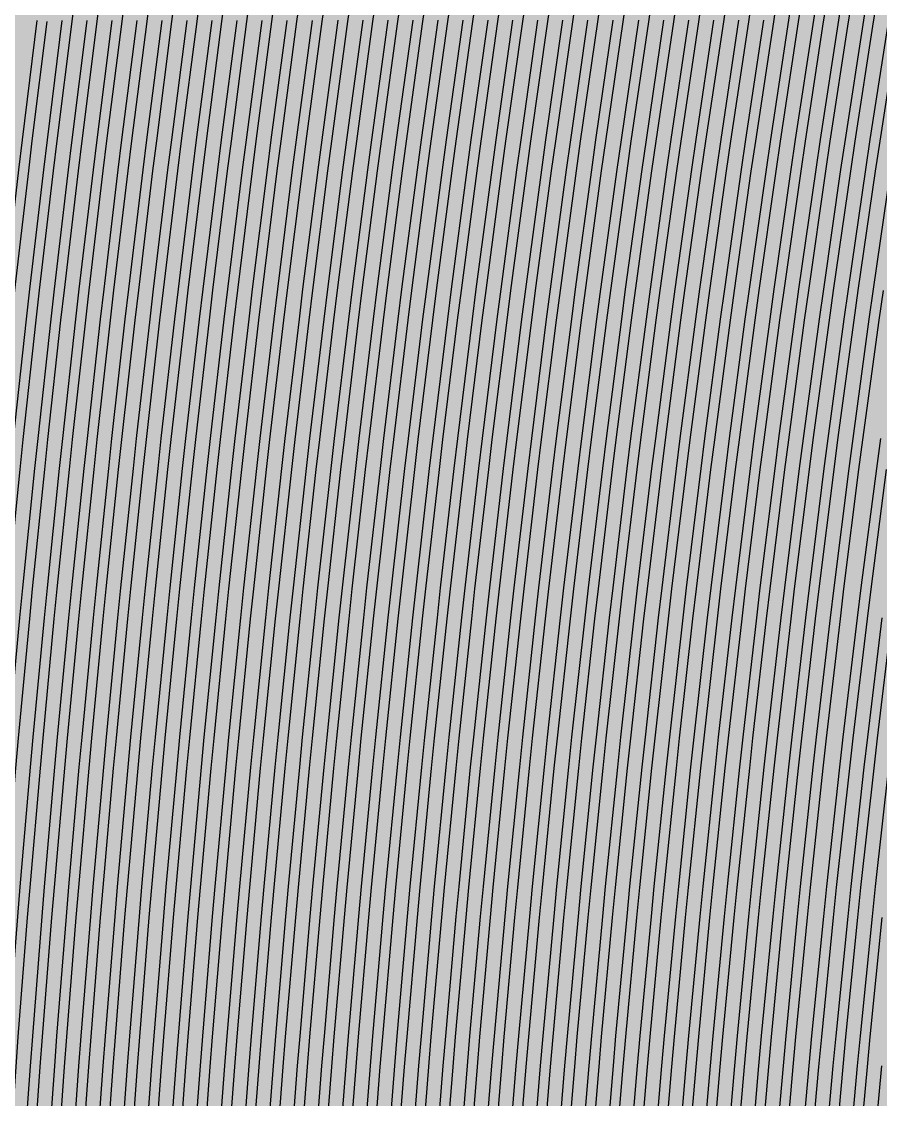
# Model space of a CAD drawing. Header units: metres. Extents: x -7240 to 10960, y -29667 to 1823.
# Drawn here: x 2550.9 to 2730.5, y -17405 to -17179.5 of the extents above; entities that cross this region are included whole.
import ezdxf

# ---------------------------------------------------------------- set-up
doc = ezdxf.new("R2010")
doc.units = ezdxf.units.M
doc.layers.add('Metal1', color=4, linetype='CONTINUOUS')
doc.layers.add('Polyimide', color=7, linetype='CONTINUOUS')

msp = doc.modelspace()

# ---------------------------------------------------------------- hatches: boundary and pattern name
at = {"layer": 'Polyimide'}
msp.add_hatch(color=7, dxfattribs=at).paths.add_polyline_path([(4088.45, -11806.89), (4098.72, -11851.21), (4115.58, -11893.47), (4138.63, -11932.7), (4167.35, -11967.99), (4201.08, -11998.53), (4239.03, -12023.62), (4280.35, -12042.68), (4349.18, -12073.73), (4413.2, -12113.76), (4471.26, -12162.04), (4522.3, -12217.69), (4565.39, -12279.7), (4599.74, -12346.94), (4624.73, -12418.19), (4639.91, -12492.16), (4645, -12567.5), (4639.91, -12642.84), (4624.73, -12716.8), (4599.74, -12788.06), (4565.39, -12855.3), (4522.3, -12917.31), (4471.26, -12972.96), (4413.2, -13021.24), (4349.18, -13061.27), (4280.35, -13092.32), (4239.03, -13111.38), (4201.08, -13136.47), (4167.35, -13167.01), (4138.63, -13202.3), (4115.58, -13241.52), (4098.72, -13283.78), (4088.45, -13328.11), (4085, -13373.48), (4085, -13567.5), (4099.45, -13861.55), (4142.64, -14152.77), (4214.18, -14438.35), (4313.36, -14715.55), (4439.24, -14981.69), (4590.59, -15234.21), (4765.97, -15470.68), (4963.68, -15688.82), (5181.82, -15886.53), (5418.29, -16061.91), (5670.81, -16213.26), (5936.95, -16339.14), (6214.15, -16438.32), (6499.73, -16509.85), (6790.95, -16553.05), (7085, -16567.5), (9960.38, -16567.5), (10038.79, -16571.35), (10116.45, -16582.87), (10192.6, -16601.95), (10266.52, -16628.4), (10337.49, -16661.96), (10404.83, -16702.32), (10467.89, -16749.09), (10526.06, -16801.81), (10578.78, -16859.98), (10625.55, -16923.04), (10665.91, -16990.38), (10699.48, -17061.35), (10725.93, -17135.27), (10745, -17211.43), (10756.52, -17289.08), (10760.38, -17367.5), (10760.38, -21957.3), (10721.61, -22012.91), (10685.97, -22070.59), (10653.58, -22130.14), (10624.53, -22191.39), (10598.92, -22254.16), (10576.82, -22318.25), (10558.3, -22383.46), (10543.41, -22449.6), (10532.21, -22516.46), (10524.72, -22583.84), (10520.97, -22651.53), (10520.97, -22719.32), (10524.72, -22787.01), (10532.21, -22854.38), (10543.41, -22921.24), (10558.3, -22987.38), (10576.82, -23052.6), (10598.92, -23116.68), (10624.53, -23179.45), (10653.58, -23240.71), (10685.97, -23300.26), (10721.61, -23357.93), (10760.38, -23413.54), (10760.38, -28667.5), (10756.52, -28745.91), (10745, -28823.57), (10725.93, -28899.73), (10699.48, -28973.65), (10665.91, -29044.62), (10625.55, -29111.96), (10578.78, -29175.01), (10526.06, -29233.19), (10467.89, -29285.91), (10404.83, -29332.68), (10337.49, -29373.04), (10266.52, -29406.6), (10192.6, -29433.05), (10116.45, -29452.13), (10038.79, -29463.65), (9960.38, -29467.5), (-6239.63, -29467.5), (-6318.04, -29463.65), (-6395.7, -29452.13), (-6471.85, -29433.05), (-6545.77, -29406.6), (-6616.74, -29373.04), (-6684.08, -29332.68), (-6747.14, -29285.91), (-6805.31, -29233.19), (-6858.03, -29175.01), (-6904.8, -29111.96), (-6945.16, -29044.62), (-6978.73, -28973.65), (-7005.18, -28899.73), (-7024.25, -28823.57), (-7035.77, -28745.91), (-7039.63, -28667.5), (-7039.63, -23426.32), (-6999.36, -23370.07), (-6962.33, -23311.63), (-6928.66, -23251.2), (-6898.45, -23188.96), (-6871.81, -23125.12), (-6848.81, -23059.88), (-6829.53, -22993.44), (-6814.04, -22926.02), (-6802.37, -22857.83), (-6794.57, -22789.09), (-6790.67, -22720.02), (-6790.67, -22650.84), (-6794.57, -22581.77), (-6802.37, -22513.03), (-6814.04, -22444.84), (-6829.53, -22377.42), (-6848.81, -22310.98), (-6871.81, -22245.74), (-6898.45, -22181.89), (-6928.66, -22119.66), (-6962.33, -22059.22), (-6999.36, -22000.79), (-7039.63, -21944.54), (-7039.63, -17367.5), (-7035.77, -17289.08), (-7024.25, -17211.43), (-7005.18, -17135.27), (-6978.73, -17061.35), (-6945.16, -16990.38), (-6904.8, -16923.04), (-6858.03, -16859.98), (-6805.31, -16801.81), (-6747.14, -16749.09), (-6684.08, -16702.32), (-6616.74, -16661.96), (-6545.77, -16628.4), (-6471.85, -16601.95), (-6395.7, -16582.87), (-6318.04, -16571.35), (-6239.63, -16567.5), (-3334, -16567.5), (-3039.95, -16553.05), (-2748.73, -16509.85), (-2463.15, -16438.32), (-2185.95, -16339.14), (-1919.81, -16213.26), (-1667.29, -16061.91), (-1430.82, -15886.53), (-1212.68, -15688.82), (-1014.97, -15470.68), (-839.59, -15234.21), (-688.24, -14981.69), (-562.36, -14715.55), (-463.18, -14438.35), (-391.64, -14152.77), (-348.45, -13861.55), (-334, -13567.5), (-334, -13373.48), (-337.45, -13328.11), (-347.72, -13283.78), (-364.58, -13241.52), (-387.63, -13202.3), (-416.35, -13167.01), (-450.08, -13136.47), (-488.03, -13111.38), (-529.35, -13092.32), (-529.35, -13092.32), (-598.18, -13061.27), (-662.2, -13021.24), (-720.26, -12972.96), (-771.3, -12917.31), (-814.39, -12855.3), (-848.74, -12788.06), (-873.73, -12716.8), (-888.91, -12642.84), (-894, -12567.5), (-888.91, -12492.16), (-873.73, -12418.19), (-848.74, -12346.94), (-814.39, -12279.7), (-771.3, -12217.69), (-720.26, -12162.04), (-662.2, -12113.76), (-598.18, -12073.73), (-529.35, -12042.68), (-488.03, -12023.62), (-450.08, -11998.53), (-416.35, -11967.99), (-387.63, -11932.7), (-364.58, -11893.47), (-347.72, -11851.21), (-337.45, -11806.89), (-334, -11761.52), (-334, -11074.31), (-337.45, -11028.94), (-347.72, -10984.62), (-364.58, -10942.36), (-387.63, -10903.13), (-416.35, -10867.84), (-450.08, -10837.3), (-488.03, -10812.21), (-529.35, -10793.16), (-529.35, -10793.16), (-598.18, -10762.1), (-662.2, -10722.07), (-720.26, -10673.8), (-771.3, -10618.15), (-814.39, -10556.13), (-848.74, -10488.89), (-873.73, -10417.64), (-888.91, -10343.67), (-894, -10268.33), (-888.91, -10192.99), (-873.73, -10119.03), (-848.74, -10047.77), (-814.39, -9980.53), (-771.3, -9918.52), (-720.26, -9862.87), (-662.2, -9814.59), (-598.18, -9774.56), (-529.35, -9743.51), (-488.03, -9724.45), (-450.08, -9699.36), (-416.35, -9668.82), (-387.63, -9633.53), (-364.58, -9594.31), (-347.72, -9552.05), (-337.45, -9507.72), (-334, -9462.35), (-334, -8775.14), (-337.45, -8729.78), (-347.72, -8685.45), (-364.58, -8643.19), (-387.63, -8603.96), (-416.35, -8568.68), (-450.08, -8538.14), (-488.03, -8513.05), (-529.35, -8493.99), (-529.35, -8493.99), (-598.18, -8462.94), (-662.2, -8422.91), (-720.26, -8374.63), (-771.3, -8318.98), (-814.39, -8256.97), (-848.74, -8189.73), (-873.73, -8118.47), (-888.91, -8044.5), (-894, -7969.17), (-888.91, -7893.83), (-873.73, -7819.86), (-848.74, -7748.61), (-814.39, -7681.36), (-771.3, -7619.35), (-720.26, -7563.7), (-662.2, -7515.42), (-598.18, -7475.4), (-529.35, -7444.34), (-529.35, -7444.34), (-488.03, -7425.28), (-450.08, -7400.2), (-416.35, -7369.66), (-387.63, -7334.37), (-364.58, -7295.14), (-347.72, -7252.88), (-337.45, -7208.56), (-334, -7163.19), (-334, -6475.98), (-337.45, -6430.61), (-347.72, -6386.29), (-364.58, -6344.02), (-387.63, -6304.8), (-416.35, -6269.51), (-450.08, -6238.97), (-488.03, -6213.88), (-529.35, -6194.82), (-529.35, -6194.82), (-598.18, -6163.77), (-662.2, -6123.74), (-720.26, -6075.46), (-771.3, -6019.81), (-814.39, -5957.8), (-848.74, -5890.56), (-873.73, -5819.31), (-888.91, -5745.34), (-894, -5670), (-888.91, -5594.66), (-873.73, -5520.69), (-848.74, -5449.44), (-814.39, -5382.2), (-771.3, -5320.19), (-720.26, -5264.54), (-662.2, -5216.26), (-598.18, -5176.23), (-529.35, -5145.18), (-529.35, -5145.18), (-488.03, -5126.12), (-450.08, -5101.03), (-416.35, -5070.49), (-387.63, -5035.2), (-364.58, -4995.98), (-347.72, -4953.71), (-337.45, -4909.39), (-334, -4864.02), (-334, 380), (-334, 1522.5), (-289, 1522.5), (-288.78, 1515.63), (-288.1, 1508.79), (-286.98, 1502.02), (-285.42, 1495.32), (-283.43, 1488.75), (-281.01, 1482.32), (-278.17, 1476.06), (-274.93, 1470), (-271.3, 1464.17), (-267.3, 1458.58), (-262.94, 1453.27), (-258.25, 1448.25), (-253.23, 1443.56), (-247.92, 1439.2), (-242.33, 1435.2), (-236.5, 1431.57), (-230.44, 1428.33), (-224.18, 1425.49), (-217.75, 1423.07), (-211.18, 1421.08), (-204.48, 1419.52), (-197.71, 1418.4), (-190.87, 1417.72), (-184, 1417.5), (-177.13, 1417.72), (-170.29, 1418.4), (-163.52, 1419.52), (-156.82, 1421.08), (-150.25, 1423.07), (-143.82, 1425.49), (-137.56, 1428.33), (-131.5, 1431.57), (-125.67, 1435.2), (-120.08, 1439.2), (-114.77, 1443.56), (-109.75, 1448.25), (-105.06, 1453.27), (-100.7, 1458.58), (-96.7, 1464.17), (-93.07, 1470), (-89.83, 1476.06), (-86.99, 1482.32), (-84.57, 1488.75), (-82.58, 1495.32), (-81.02, 1502.02), (-79.9, 1508.79), (-79.22, 1515.63), (-79, 1522.5), (1786, 1522.5), (3835, 1522.5), (3835.21, 1529.04), (3835.86, 1535.55), (3836.92, 1542.01), (3838.41, 1548.38), (3840.31, 1554.64), (3842.61, 1560.77), (3845.31, 1566.73), (3848.4, 1572.5), (3851.85, 1578.06), (3855.66, 1583.38), (3859.82, 1588.43), (3864.29, 1593.21), (3869.07, 1597.68), (3874.12, 1601.84), (3879.44, 1605.65), (3885, 1609.1), (3890.77, 1612.19), (3896.73, 1614.89), (3902.86, 1617.19), (3909.12, 1619.09), (3915.49, 1620.58), (3921.95, 1621.64), (3928.46, 1622.29), (3935, 1622.5), (3941.54, 1622.29), (3948.05, 1621.64), (3954.51, 1620.58), (3960.88, 1619.09), (3967.14, 1617.19), (3973.27, 1614.89), (3979.23, 1612.19), (3985, 1609.1), (3990.56, 1605.65), (3995.88, 1601.84), (4000.93, 1597.68), (4005.71, 1593.21), (4010.18, 1588.43), (4014.34, 1583.38), (4018.15, 1578.06), (4021.6, 1572.5), (4024.69, 1566.73), (4027.39, 1560.77), (4029.69, 1554.64), (4031.59, 1548.38), (4033.08, 1542.01), (4034.14, 1535.55), (4034.79, 1529.04), (4035, 1522.5), (4085, 1522.5), (4085, 380), (4085, 330), (4085, -4864.02), (4088.45, -4909.39), (4098.72, -4953.71), (4115.58, -4995.98), (4138.63, -5035.2), (4167.35, -5070.49), (4201.08, -5101.03), (4239.03, -5126.12), (4280.35, -5145.18), (4280.35, -5145.18), (4349.18, -5176.23), (4413.2, -5216.26), (4471.26, -5264.54), (4522.3, -5320.19), (4565.39, -5382.2), (4599.74, -5449.44), (4624.73, -5520.69), (4639.91, -5594.66), (4645, -5670), (4639.91, -5745.34), (4624.73, -5819.31), (4599.74, -5890.56), (4565.39, -5957.8), (4522.3, -6019.81), (4471.26, -6075.46), (4413.2, -6123.74), (4349.18, -6163.77), (4280.35, -6194.82), (4239.03, -6213.88), (4201.08, -6238.97), (4167.35, -6269.51), (4138.63, -6304.8), (4115.58, -6344.02), (4098.72, -6386.29), (4088.45, -6430.61), (4085, -6475.98), (4085, -11761.52), (4088.45, -11806.89)])

# ---------------------------------------------------------------- linework, layer by layer
at = {"layer": 'Metal1'}
for points in [[(2682.66, -17422.93), (2684.76, -17397.95), (2685.32, -17391.68), (2687.65, -17366.7), (2688.27, -17360.43), (2690.84, -17335.45), (2691.52, -17329.18), (2694.33, -17304.2), (2695.07, -17297.93), (2698.12, -17272.95), (2698.92, -17266.68), (2702.21, -17241.7), (2703.07, -17235.43), (2706.61, -17210.45), (2707.53, -17204.18), (2711.32, -17179.2), (2712.3, -17172.93), (2716.33, -17147.95), (2717.37, -17141.68), (2721.65, -17116.7), (2722.76, -17110.43), (2727.29, -17085.45), (2728.46, -17079.18), (2733.25, -17054.2)], [(2735.21, -17054.59), (2730.43, -17079.55), (2729.26, -17085.82), (2724.73, -17110.78), (2723.62, -17117.05), (2719.34, -17142.01), (2718.3, -17148.28), (2714.27, -17173.24), (2713.29, -17179.51), (2709.51, -17204.48), (2708.59, -17210.74), (2705.05, -17235.71), (2704.2, -17241.97), (2700.9, -17266.94), (2700.11, -17273.2), (2697.05, -17298.17), (2696.32, -17304.43), (2693.51, -17329.4), (2692.83, -17335.66), (2690.26, -17360.63), (2689.65, -17366.89), (2687.31, -17391.86), (2686.75, -17398.12), (2684.66, -17423.1)], [(2687.72, -17422.93), (2689.84, -17397.95), (2690.39, -17391.68), (2692.74, -17366.7), (2693.36, -17360.43), (2695.95, -17335.45), (2696.63, -17329.18), (2699.46, -17304.2), (2700.2, -17297.93), (2703.27, -17272.95), (2704.07, -17266.68), (2707.39, -17241.7), (2708.25, -17235.43), (2711.81, -17210.45), (2712.73, -17204.18), (2716.54, -17179.2), (2717.53, -17172.93), (2721.58, -17147.95), (2722.63, -17141.68), (2726.94, -17116.7), (2728.05, -17110.43), (2732.61, -17085.45)], [(2734.57, -17085.82), (2730.02, -17110.78), (2728.91, -17117.05), (2724.6, -17142.01), (2723.56, -17148.28), (2719.5, -17173.25), (2718.52, -17179.51), (2714.71, -17204.48), (2713.79, -17210.74), (2710.23, -17235.71), (2709.37, -17241.97), (2706.06, -17266.94), (2705.26, -17273.2), (2702.19, -17298.17), (2701.45, -17304.43), (2698.62, -17329.4), (2697.94, -17335.66), (2695.35, -17360.63), (2694.73, -17366.89), (2692.39, -17391.87), (2691.83, -17398.12), (2689.72, -17423.1)], [(2692.79, -17422.93), (2694.91, -17397.95), (2695.47, -17391.68), (2697.83, -17366.7), (2698.46, -17360.43), (2701.06, -17335.45), (2701.74, -17329.18), (2704.59, -17304.2), (2705.33, -17297.93), (2708.42, -17272.95), (2709.23, -17266.68), (2712.56, -17241.7), (2713.43, -17235.43), (2717.01, -17210.45), (2717.94, -17204.18), (2721.76, -17179.2), (2722.76, -17172.93), (2726.83, -17147.95), (2727.89, -17141.68), (2732.22, -17116.7)], [(2734.19, -17117.05), (2729.86, -17142.02), (2728.81, -17148.28), (2724.73, -17173.25), (2723.74, -17179.51), (2719.91, -17204.48), (2718.99, -17210.74), (2715.41, -17235.71), (2714.54, -17241.97), (2711.21, -17266.94), (2710.41, -17273.2), (2707.32, -17298.17), (2706.57, -17304.43), (2703.73, -17329.4), (2703.05, -17335.66), (2700.45, -17360.63), (2699.82, -17366.89), (2697.46, -17391.87), (2696.9, -17398.12), (2694.78, -17423.1)], [(2697.85, -17422.93), (2699.98, -17397.94), (2700.55, -17391.68), (2702.92, -17366.7), (2703.55, -17360.43), (2706.17, -17335.45), (2706.85, -17329.18), (2709.72, -17304.2), (2710.46, -17297.93), (2713.57, -17272.95), (2714.38, -17266.68), (2717.73, -17241.7), (2718.6, -17235.43), (2722.2, -17210.45), (2723.14, -17204.18), (2726.99, -17179.2), (2727.99, -17172.93), (2732.09, -17147.95)], [(2734.06, -17148.28), (2729.96, -17173.25), (2728.96, -17179.51), (2725.12, -17204.48), (2724.18, -17210.74), (2720.59, -17235.71), (2719.71, -17241.97), (2716.36, -17266.94), (2715.55, -17273.2), (2712.45, -17298.17), (2711.7, -17304.43), (2708.84, -17329.4), (2708.16, -17335.66), (2705.54, -17360.63), (2704.91, -17366.89), (2702.54, -17391.87), (2701.97, -17398.12), (2699.84, -17423.1)], [(2562.15, -17173.22), (2561.34, -17179.47), (2558.23, -17204.45), (2557.47, -17210.71), (2554.56, -17235.68), (2553.85, -17241.94), (2551.14, -17266.92), (2550.48, -17273.17), (2547.97, -17298.15), (2547.36, -17304.4), (2545.05, -17329.38), (2544.49, -17335.64), (2542.37, -17360.62), (2541.87, -17366.87), (2539.94, -17391.85), (2539.48, -17398.1), (2537.76, -17423.08)], [(2567.38, -17173.22), (2566.57, -17179.48), (2563.43, -17204.45), (2562.67, -17210.71), (2559.73, -17235.68), (2559.02, -17241.94), (2556.29, -17266.92), (2555.63, -17273.17), (2553.1, -17298.15), (2552.49, -17304.4), (2550.16, -17329.38), (2549.6, -17335.64), (2547.46, -17360.62), (2546.96, -17366.87), (2545.02, -17391.85), (2544.56, -17398.1), (2542.82, -17423.08)], [(2572.61, -17173.22), (2571.79, -17179.48), (2568.63, -17204.45), (2567.87, -17210.71), (2564.91, -17235.68), (2564.2, -17241.94), (2561.45, -17266.92), (2560.78, -17273.17), (2558.23, -17298.15), (2557.62, -17304.4), (2555.27, -17329.38), (2554.71, -17335.64), (2552.56, -17360.62), (2552.04, -17366.87), (2550.09, -17391.85), (2549.63, -17398.1), (2547.88, -17423.08)], [(2577.84, -17173.22), (2577.02, -17179.48), (2573.84, -17204.45), (2573.06, -17210.71), (2570.09, -17235.69), (2569.37, -17241.94), (2566.6, -17266.92), (2565.93, -17273.17), (2563.36, -17298.15), (2562.75, -17304.41), (2560.38, -17329.38), (2559.81, -17335.64), (2557.65, -17360.62), (2557.13, -17366.87), (2555.17, -17391.85), (2554.7, -17398.1), (2552.94, -17423.08)], [(2583.07, -17173.22), (2582.24, -17179.48), (2579.04, -17204.45), (2578.26, -17210.71), (2575.27, -17235.69), (2574.54, -17241.94), (2571.75, -17266.92), (2571.08, -17273.17), (2568.5, -17298.15), (2567.87, -17304.41), (2565.49, -17329.38), (2564.92, -17335.64), (2562.74, -17360.62), (2562.22, -17366.87), (2560.25, -17391.85), (2559.78, -17398.1), (2558, -17423.08)], [(2588.3, -17173.22), (2587.47, -17179.48), (2584.24, -17204.45), (2583.46, -17210.71), (2580.44, -17235.69), (2579.71, -17241.94), (2576.91, -17266.92), (2576.23, -17273.17), (2573.63, -17298.15), (2573, -17304.41), (2570.6, -17329.39), (2570.03, -17335.64), (2567.84, -17360.62), (2567.31, -17366.87), (2565.32, -17391.85), (2564.85, -17398.1), (2563.06, -17423.08)], [(2593.53, -17173.22), (2592.69, -17179.48), (2589.44, -17204.46), (2588.66, -17210.71), (2585.62, -17235.69), (2584.89, -17241.94), (2582.06, -17266.92), (2581.38, -17273.18), (2578.76, -17298.15), (2578.13, -17304.41), (2575.72, -17329.39), (2575.14, -17335.64), (2572.93, -17360.62), (2572.4, -17366.87), (2570.4, -17391.85), (2569.92, -17398.1), (2568.12, -17423.08)], [(2598.76, -17173.22), (2597.91, -17179.48), (2594.65, -17204.46), (2593.85, -17210.71), (2590.8, -17235.69), (2590.06, -17241.94), (2587.21, -17266.92), (2586.53, -17273.18), (2583.89, -17298.15), (2583.26, -17304.41), (2580.83, -17329.39), (2580.25, -17335.64), (2578.02, -17360.62), (2577.49, -17366.87), (2575.48, -17391.85), (2575, -17398.1), (2573.18, -17423.09)], [(2603.99, -17173.22), (2603.14, -17179.48), (2599.85, -17204.46), (2599.05, -17210.71), (2595.98, -17235.69), (2595.23, -17241.95), (2592.37, -17266.92), (2591.68, -17273.18), (2589.02, -17298.15), (2588.38, -17304.41), (2585.94, -17329.39), (2585.35, -17335.64), (2583.12, -17360.62), (2582.58, -17366.87), (2580.55, -17391.85), (2580.07, -17398.1), (2578.25, -17423.09)], [(2609.22, -17173.23), (2608.36, -17179.48), (2605.05, -17204.46), (2604.25, -17210.71), (2601.15, -17235.69), (2600.4, -17241.95), (2597.52, -17266.92), (2596.83, -17273.18), (2594.15, -17298.16), (2593.51, -17304.41), (2591.05, -17329.39), (2590.46, -17335.64), (2588.21, -17360.62), (2587.67, -17366.87), (2585.63, -17391.85), (2585.14, -17398.11), (2583.31, -17423.09)], [(2614.53, -17173.23), (2613.67, -17179.48), (2610.33, -17204.46), (2609.52, -17210.72), (2606.4, -17235.69), (2605.64, -17241.95), (2602.73, -17266.92), (2602.03, -17273.18), (2599.34, -17298.16), (2598.69, -17304.41), (2596.2, -17329.39), (2595.61, -17335.64), (2593.34, -17360.62), (2592.8, -17366.87), (2590.73, -17391.85), (2590.24, -17398.11), (2588.39, -17423.09)], [(2619.91, -17173.23), (2619.03, -17179.49), (2615.66, -17204.46), (2614.84, -17210.72), (2611.68, -17235.69), (2610.92, -17241.95), (2607.98, -17266.93), (2607.27, -17273.18), (2604.55, -17298.16), (2603.9, -17304.41), (2601.39, -17329.39), (2600.78, -17335.64), (2598.49, -17360.62), (2597.94, -17366.88), (2595.86, -17391.85), (2595.36, -17398.11), (2593.49, -17423.09)], [(2625.14, -17173.23), (2624.26, -17179.49), (2620.86, -17204.46), (2620.04, -17210.72), (2616.86, -17235.69), (2616.09, -17241.95), (2613.14, -17266.93), (2612.42, -17273.18), (2609.68, -17298.16), (2609.02, -17304.41), (2606.5, -17329.39), (2605.89, -17335.64), (2603.58, -17360.62), (2603.03, -17366.88), (2600.93, -17391.86), (2600.44, -17398.11), (2598.55, -17423.09)], [(2630.37, -17173.23), (2629.48, -17179.49), (2626.06, -17204.46), (2625.24, -17210.72), (2622.04, -17235.69), (2621.27, -17241.95), (2618.29, -17266.93), (2617.57, -17273.18), (2614.81, -17298.16), (2614.15, -17304.41), (2611.61, -17329.39), (2611, -17335.65), (2608.68, -17360.62), (2608.12, -17366.88), (2606.01, -17391.86), (2605.51, -17398.11), (2603.61, -17423.09)], [(2635.6, -17173.23), (2634.71, -17179.49), (2631.27, -17204.46), (2630.43, -17210.72), (2627.22, -17235.69), (2626.44, -17241.95), (2623.44, -17266.93), (2622.72, -17273.18), (2619.95, -17298.16), (2619.28, -17304.41), (2616.72, -17329.39), (2616.11, -17335.65), (2613.77, -17360.62), (2613.21, -17366.88), (2611.09, -17391.86), (2610.58, -17398.11), (2608.68, -17423.09)], [(2640.83, -17173.23), (2639.93, -17179.49), (2636.47, -17204.46), (2635.63, -17210.72), (2632.39, -17235.7), (2631.61, -17241.95), (2628.6, -17266.93), (2627.87, -17273.18), (2625.08, -17298.16), (2624.41, -17304.42), (2621.83, -17329.39), (2621.22, -17335.65), (2618.86, -17360.62), (2618.3, -17366.88), (2616.16, -17391.86), (2615.66, -17398.11), (2613.74, -17423.09)], [(2646.06, -17173.23), (2645.15, -17179.49), (2641.67, -17204.46), (2640.83, -17210.72), (2637.57, -17235.7), (2636.78, -17241.95), (2633.75, -17266.93), (2633.02, -17273.18), (2630.21, -17298.16), (2629.53, -17304.42), (2626.94, -17329.39), (2626.32, -17335.65), (2623.96, -17360.63), (2623.39, -17366.88), (2621.24, -17391.86), (2620.73, -17398.11), (2618.8, -17423.09)], [(2651.29, -17173.23), (2650.38, -17179.49), (2646.87, -17204.47), (2646.03, -17210.72), (2642.75, -17235.7), (2641.96, -17241.95), (2638.9, -17266.93), (2638.17, -17273.19), (2635.34, -17298.16), (2634.66, -17304.42), (2632.06, -17329.39), (2631.43, -17335.65), (2629.05, -17360.63), (2628.48, -17366.88), (2626.32, -17391.86), (2625.8, -17398.11), (2623.86, -17423.09)], [(2656.52, -17173.23), (2655.6, -17179.49), (2652.08, -17204.47), (2651.22, -17210.72), (2647.93, -17235.7), (2647.13, -17241.96), (2644.06, -17266.93), (2643.32, -17273.19), (2640.47, -17298.16), (2639.79, -17304.42), (2637.17, -17329.39), (2636.54, -17335.65), (2634.14, -17360.63), (2633.57, -17366.88), (2631.39, -17391.86), (2630.88, -17398.11), (2628.92, -17423.09)], [(2661.75, -17173.23), (2660.83, -17179.49), (2657.28, -17204.47), (2656.42, -17210.73), (2653.1, -17235.7), (2652.3, -17241.96), (2649.21, -17266.93), (2648.47, -17273.19), (2645.6, -17298.16), (2644.92, -17304.42), (2642.28, -17329.39), (2641.65, -17335.65), (2639.23, -17360.63), (2638.66, -17366.88), (2636.47, -17391.86), (2635.95, -17398.11), (2633.98, -17423.09)], [(2666.98, -17173.24), (2666.05, -17179.5), (2662.48, -17204.47), (2661.62, -17210.73), (2658.28, -17235.7), (2657.47, -17241.96), (2654.37, -17266.93), (2653.62, -17273.19), (2650.74, -17298.16), (2650.04, -17304.42), (2647.39, -17329.4), (2646.76, -17335.65), (2644.33, -17360.63), (2643.75, -17366.88), (2641.55, -17391.86), (2641.02, -17398.11), (2639.04, -17423.09)], [(2672.2, -17173.24), (2671.28, -17179.5), (2667.69, -17204.47), (2666.81, -17210.73), (2663.46, -17235.7), (2662.65, -17241.96), (2659.52, -17266.93), (2658.76, -17273.19), (2655.87, -17298.16), (2655.17, -17304.42), (2652.5, -17329.4), (2651.86, -17335.65), (2649.42, -17360.63), (2648.84, -17366.88), (2646.62, -17391.86), (2646.1, -17398.11), (2644.1, -17423.09)], [(2677.52, -17173.24), (2676.58, -17179.5), (2672.96, -17204.47), (2672.09, -17210.73), (2668.7, -17235.7), (2667.88, -17241.96), (2664.73, -17266.93), (2663.97, -17273.19), (2661.05, -17298.17), (2660.35, -17304.42), (2657.66, -17329.4), (2657.01, -17335.65), (2654.55, -17360.63), (2653.96, -17366.88), (2651.73, -17391.86), (2651.2, -17398.11), (2649.19, -17423.09)], [(2682.89, -17173.24), (2681.95, -17179.5), (2678.29, -17204.47), (2677.41, -17210.73), (2673.99, -17235.7), (2673.16, -17241.96), (2669.98, -17266.93), (2669.21, -17273.19), (2666.26, -17298.17), (2665.55, -17304.42), (2662.84, -17329.4), (2662.19, -17335.65), (2659.7, -17360.63), (2659.11, -17366.88), (2656.85, -17391.86), (2656.32, -17398.11), (2654.29, -17423.09)], [(2688.12, -17173.24), (2687.17, -17179.5), (2683.5, -17204.47), (2682.6, -17210.73), (2679.17, -17235.7), (2678.33, -17241.96), (2675.13, -17266.94), (2674.36, -17273.19), (2671.4, -17298.17), (2670.68, -17304.42), (2667.95, -17329.4), (2667.29, -17335.65), (2664.79, -17360.63), (2664.2, -17366.88), (2661.93, -17391.86), (2661.39, -17398.12), (2659.35, -17423.09)], [(2693.35, -17173.24), (2692.4, -17179.5), (2688.7, -17204.47), (2687.8, -17210.73), (2684.34, -17235.7), (2683.51, -17241.96), (2680.29, -17266.94), (2679.51, -17273.19), (2676.53, -17298.17), (2675.81, -17304.42), (2673.06, -17329.4), (2672.4, -17335.65), (2669.89, -17360.63), (2669.29, -17366.88), (2667, -17391.86), (2666.46, -17398.12), (2664.41, -17423.09)], [(2698.58, -17173.24), (2697.62, -17179.5), (2693.9, -17204.47), (2693, -17210.73), (2689.52, -17235.7), (2688.68, -17241.96), (2685.44, -17266.94), (2684.66, -17273.19), (2681.66, -17298.17), (2680.94, -17304.42), (2678.17, -17329.4), (2677.51, -17335.66), (2674.98, -17360.63), (2674.38, -17366.89), (2672.08, -17391.86), (2671.54, -17398.12), (2669.47, -17423.09)], [(2703.81, -17173.24), (2702.84, -17179.5), (2699.1, -17204.47), (2698.2, -17210.73), (2694.7, -17235.71), (2693.85, -17241.96), (2690.59, -17266.94), (2689.81, -17273.19), (2686.79, -17298.17), (2686.06, -17304.43), (2683.28, -17329.4), (2682.62, -17335.66), (2680.07, -17360.63), (2679.47, -17366.89), (2677.16, -17391.86), (2676.61, -17398.12), (2674.53, -17423.1)], [(2709.04, -17173.24), (2708.07, -17179.51), (2704.31, -17204.48), (2703.39, -17210.74), (2699.88, -17235.71), (2699.02, -17241.97), (2695.75, -17266.94), (2694.96, -17273.2), (2691.92, -17298.17), (2691.19, -17304.43), (2688.4, -17329.4), (2687.73, -17335.66), (2685.17, -17360.63), (2684.56, -17366.89), (2682.23, -17391.86), (2681.68, -17398.12), (2679.59, -17423.1)], [(2530.7, -17422.95), (2532.42, -17397.96), (2532.87, -17391.7), (2534.78, -17366.71), (2535.28, -17360.45), (2537.39, -17335.46), (2537.94, -17329.2), (2540.24, -17304.21), (2540.85, -17297.95), (2543.34, -17272.97), (2544, -17266.7), (2546.69, -17241.72), (2547.39, -17235.46), (2550.29, -17210.47), (2551.04, -17204.21), (2554.14, -17179.22)], [(2556.12, -17179.47), (2553.02, -17204.45), (2552.27, -17210.71), (2549.38, -17235.68), (2548.68, -17241.94), (2545.98, -17266.92), (2545.33, -17273.17), (2542.84, -17298.15), (2542.24, -17304.4), (2539.93, -17329.38), (2539.38, -17335.63), (2537.28, -17360.62), (2536.78, -17366.87), (2534.87, -17391.85), (2534.41, -17398.1), (2532.69, -17423.08)], [(2535.76, -17422.95), (2537.49, -17397.96), (2537.95, -17391.7), (2539.87, -17366.71), (2540.38, -17360.45), (2542.5, -17335.46), (2543.05, -17329.2), (2545.37, -17304.21), (2545.98, -17297.95), (2548.49, -17272.97), (2549.15, -17266.7), (2551.86, -17241.72), (2552.57, -17235.46), (2555.49, -17210.47), (2556.24, -17204.21), (2559.36, -17179.22)], [(2540.82, -17422.95), (2542.56, -17397.96), (2543.02, -17391.7), (2544.96, -17366.71), (2545.47, -17360.45), (2547.61, -17335.46), (2548.17, -17329.2), (2550.5, -17304.21), (2551.11, -17297.95), (2553.64, -17272.97), (2554.3, -17266.7), (2557.04, -17241.72), (2557.75, -17235.45), (2560.68, -17210.47), (2561.45, -17204.21), (2564.58, -17179.22)], [(2545.88, -17422.95), (2547.64, -17397.96), (2548.1, -17391.7), (2550.05, -17366.71), (2550.56, -17360.45), (2552.71, -17335.46), (2553.28, -17329.2), (2555.63, -17304.21), (2556.24, -17297.95), (2558.79, -17272.97), (2559.46, -17266.7), (2562.21, -17241.72), (2562.93, -17235.45), (2565.88, -17210.47), (2566.65, -17204.2), (2569.81, -17179.22)], [(2550.94, -17422.95), (2552.71, -17397.96), (2553.18, -17391.7), (2555.14, -17366.71), (2555.66, -17360.45), (2557.82, -17335.46), (2558.39, -17329.2), (2560.76, -17304.21), (2561.37, -17297.95), (2563.94, -17272.96), (2564.61, -17266.7), (2567.38, -17241.72), (2568.1, -17235.45), (2571.08, -17210.47), (2571.85, -17204.2), (2575.03, -17179.22)], [(2556.01, -17422.95), (2557.78, -17397.96), (2558.25, -17391.7), (2560.23, -17366.71), (2560.75, -17360.45), (2562.93, -17335.46), (2563.5, -17329.2), (2565.88, -17304.21), (2566.51, -17297.95), (2569.09, -17272.96), (2569.76, -17266.7), (2572.55, -17241.72), (2573.28, -17235.45), (2576.28, -17210.47), (2577.05, -17204.2), (2580.26, -17179.22)], [(2561.07, -17422.95), (2562.86, -17397.96), (2563.33, -17391.7), (2565.32, -17366.71), (2565.84, -17360.45), (2568.04, -17335.46), (2568.61, -17329.2), (2571.01, -17304.21), (2571.64, -17297.95), (2574.24, -17272.96), (2574.92, -17266.7), (2577.73, -17241.72), (2578.46, -17235.45), (2581.47, -17210.47), (2582.26, -17204.2), (2585.48, -17179.22)], [(2566.13, -17422.94), (2567.93, -17397.96), (2568.41, -17391.7), (2570.41, -17366.71), (2570.94, -17360.45), (2573.15, -17335.46), (2573.73, -17329.2), (2576.14, -17304.21), (2576.77, -17297.95), (2579.39, -17272.96), (2580.07, -17266.7), (2582.9, -17241.71), (2583.64, -17235.45), (2586.67, -17210.47), (2587.46, -17204.2), (2590.71, -17179.22)], [(2571.19, -17422.94), (2573, -17397.96), (2573.48, -17391.7), (2575.5, -17366.71), (2576.03, -17360.45), (2578.25, -17335.46), (2578.84, -17329.2), (2581.27, -17304.21), (2581.9, -17297.95), (2584.54, -17272.96), (2585.23, -17266.7), (2588.07, -17241.71), (2588.81, -17235.45), (2591.87, -17210.47), (2592.66, -17204.2), (2595.93, -17179.22)], [(2576.25, -17422.94), (2578.08, -17397.95), (2578.56, -17391.69), (2580.59, -17366.71), (2581.12, -17360.45), (2583.36, -17335.46), (2583.95, -17329.2), (2586.39, -17304.21), (2587.03, -17297.95), (2589.69, -17272.96), (2590.38, -17266.7), (2593.25, -17241.71), (2593.99, -17235.45), (2597.07, -17210.47), (2597.87, -17204.2), (2601.16, -17179.22)], [(2581.31, -17422.94), (2583.15, -17397.95), (2583.64, -17391.69), (2585.68, -17366.71), (2586.22, -17360.45), (2588.47, -17335.46), (2589.06, -17329.2), (2591.52, -17304.21), (2592.17, -17297.95), (2594.84, -17272.96), (2595.53, -17266.7), (2598.42, -17241.71), (2599.17, -17235.45), (2602.26, -17210.46), (2603.07, -17204.2), (2606.38, -17179.22)], [(2586.4, -17422.94), (2588.25, -17397.95), (2588.74, -17391.69), (2590.8, -17366.71), (2591.35, -17360.44), (2593.62, -17335.46), (2594.21, -17329.2), (2596.7, -17304.21), (2597.35, -17297.95), (2600.04, -17272.96), (2600.75, -17266.7), (2603.66, -17241.71), (2604.41, -17235.45), (2607.54, -17210.46), (2608.35, -17204.2), (2611.69, -17179.22)], [(2591.5, -17422.94), (2593.37, -17397.95), (2593.86, -17391.69), (2595.95, -17366.7), (2596.5, -17360.44), (2598.79, -17335.46), (2599.4, -17329.19), (2601.91, -17304.21), (2602.56, -17297.94), (2605.29, -17272.96), (2606, -17266.7), (2608.94, -17241.71), (2609.7, -17235.45), (2612.86, -17210.46), (2613.68, -17204.2), (2617.05, -17179.21)], [(2596.56, -17422.94), (2598.44, -17397.95), (2598.94, -17391.69), (2601.04, -17366.7), (2601.59, -17360.44), (2603.9, -17335.46), (2604.51, -17329.19), (2607.03, -17304.21), (2607.69, -17297.94), (2610.43, -17272.96), (2611.15, -17266.69), (2614.11, -17241.71), (2614.88, -17235.45), (2618.05, -17210.46), (2618.88, -17204.2), (2622.28, -17179.21)], [(2601.62, -17422.94), (2603.52, -17397.95), (2604.02, -17391.69), (2606.13, -17366.7), (2606.68, -17360.44), (2609.01, -17335.46), (2609.62, -17329.19), (2612.16, -17304.21), (2612.83, -17297.94), (2615.58, -17272.96), (2616.3, -17266.69), (2619.28, -17241.71), (2620.05, -17235.44), (2623.25, -17210.46), (2624.08, -17204.2), (2627.5, -17179.21)], [(2606.68, -17422.94), (2608.59, -17397.95), (2609.09, -17391.69), (2611.22, -17366.7), (2611.78, -17360.44), (2614.12, -17335.45), (2614.73, -17329.19), (2617.29, -17304.21), (2617.96, -17297.94), (2620.73, -17272.96), (2621.46, -17266.69), (2624.45, -17241.71), (2625.23, -17235.44), (2628.45, -17210.46), (2629.29, -17204.19), (2632.73, -17179.21)], [(2611.74, -17422.94), (2613.66, -17397.95), (2614.17, -17391.69), (2616.31, -17366.7), (2616.87, -17360.44), (2619.23, -17335.45), (2619.84, -17329.19), (2622.42, -17304.21), (2623.09, -17297.94), (2625.88, -17272.96), (2626.61, -17266.69), (2629.63, -17241.71), (2630.41, -17235.44), (2633.65, -17210.46), (2634.49, -17204.19), (2637.95, -17179.21)], [(2616.8, -17422.94), (2618.74, -17397.95), (2619.25, -17391.69), (2621.4, -17366.7), (2621.96, -17360.44), (2624.33, -17335.45), (2624.95, -17329.19), (2627.54, -17304.21), (2628.22, -17297.94), (2631.03, -17272.96), (2631.76, -17266.69), (2634.8, -17241.71), (2635.59, -17235.44), (2638.85, -17210.46), (2639.69, -17204.19), (2643.17, -17179.21)], [(2621.86, -17422.94), (2623.81, -17397.95), (2624.32, -17391.69), (2626.49, -17366.7), (2627.06, -17360.44), (2629.44, -17335.45), (2630.07, -17329.19), (2632.67, -17304.2), (2633.35, -17297.94), (2636.18, -17272.96), (2636.92, -17266.69), (2639.97, -17241.71), (2640.76, -17235.44), (2644.04, -17210.46), (2644.89, -17204.19), (2648.4, -17179.21)], [(2626.93, -17422.94), (2628.88, -17397.95), (2629.4, -17391.69), (2631.58, -17366.7), (2632.15, -17360.44), (2634.55, -17335.45), (2635.18, -17329.19), (2637.8, -17304.2), (2638.49, -17297.94), (2641.33, -17272.96), (2642.07, -17266.69), (2645.14, -17241.71), (2645.94, -17235.44), (2649.24, -17210.46), (2650.1, -17204.19), (2653.62, -17179.21)], [(2631.99, -17422.94), (2633.96, -17397.95), (2634.48, -17391.69), (2636.67, -17366.7), (2637.24, -17360.44), (2639.66, -17335.45), (2640.29, -17329.19), (2642.93, -17304.2), (2643.62, -17297.94), (2646.48, -17272.96), (2647.23, -17266.69), (2650.32, -17241.71), (2651.12, -17235.44), (2654.44, -17210.46), (2655.3, -17204.19), (2658.85, -17179.21)], [(2637.05, -17422.94), (2639.03, -17397.95), (2639.55, -17391.69), (2641.76, -17366.7), (2642.34, -17360.44), (2644.76, -17335.45), (2645.4, -17329.19), (2648.06, -17304.2), (2648.75, -17297.94), (2651.63, -17272.95), (2652.38, -17266.69), (2655.49, -17241.71), (2656.3, -17235.44), (2659.64, -17210.46), (2660.5, -17204.19), (2664.07, -17179.21)], [(2642.11, -17422.94), (2644.1, -17397.95), (2644.63, -17391.69), (2646.85, -17366.7), (2647.43, -17360.44), (2649.87, -17335.45), (2650.51, -17329.19), (2653.18, -17304.2), (2653.88, -17297.94), (2656.78, -17272.95), (2657.53, -17266.69), (2660.66, -17241.71), (2661.47, -17235.44), (2664.83, -17210.46), (2665.71, -17204.19), (2669.3, -17179.21)], [(2647.19, -17422.94), (2649.2, -17397.95), (2649.73, -17391.69), (2651.97, -17366.7), (2652.56, -17360.44), (2655.02, -17335.45), (2655.67, -17329.19), (2658.36, -17304.2), (2659.06, -17297.94), (2661.98, -17272.95), (2662.75, -17266.69), (2665.9, -17241.7), (2666.72, -17235.44), (2670.11, -17210.46), (2670.98, -17204.19), (2674.6, -17179.21)], [(2652.29, -17422.94), (2654.32, -17397.95), (2654.86, -17391.69), (2657.12, -17366.7), (2657.71, -17360.44), (2660.2, -17335.45), (2660.85, -17329.19), (2663.57, -17304.2), (2664.28, -17297.94), (2667.23, -17272.95), (2668, -17266.69), (2671.18, -17241.7), (2672.01, -17235.44), (2675.43, -17210.45), (2676.31, -17204.19), (2679.97, -17179.21)], [(2657.36, -17422.94), (2659.4, -17397.95), (2659.94, -17391.69), (2662.21, -17366.7), (2662.8, -17360.44), (2665.3, -17335.45), (2665.96, -17329.19), (2668.69, -17304.2), (2669.41, -17297.94), (2672.38, -17272.95), (2673.15, -17266.69), (2676.35, -17241.7), (2677.18, -17235.44), (2680.62, -17210.45), (2681.52, -17204.19), (2685.19, -17179.21)], [(2662.42, -17422.94), (2664.47, -17397.95), (2665.01, -17391.69), (2667.3, -17366.7), (2667.9, -17360.44), (2670.41, -17335.45), (2671.07, -17329.19), (2673.82, -17304.2), (2674.54, -17297.93), (2677.53, -17272.95), (2678.3, -17266.68), (2681.52, -17241.7), (2682.36, -17235.43), (2685.82, -17210.45), (2686.72, -17204.18), (2690.42, -17179.2)], [(2667.48, -17422.93), (2669.54, -17397.95), (2670.09, -17391.68), (2672.39, -17366.7), (2672.99, -17360.43), (2675.52, -17335.45), (2676.18, -17329.18), (2678.95, -17304.2), (2679.67, -17297.93), (2682.67, -17272.95), (2683.46, -17266.68), (2686.7, -17241.7), (2687.54, -17235.43), (2691.02, -17210.45), (2691.92, -17204.18), (2695.64, -17179.2)], [(2672.54, -17422.93), (2674.62, -17397.95), (2675.16, -17391.68), (2677.47, -17366.7), (2678.08, -17360.43), (2680.63, -17335.45), (2681.3, -17329.18), (2684.08, -17304.2), (2684.8, -17297.93), (2687.82, -17272.95), (2688.61, -17266.68), (2691.87, -17241.7), (2692.72, -17235.43), (2696.22, -17210.45), (2697.13, -17204.18), (2700.87, -17179.2)], [(2677.6, -17422.93), (2679.69, -17397.95), (2680.24, -17391.68), (2682.56, -17366.7), (2683.18, -17360.43), (2685.74, -17335.45), (2686.41, -17329.18), (2689.21, -17304.2), (2689.94, -17297.93), (2692.97, -17272.95), (2693.77, -17266.68), (2697.04, -17241.7), (2697.89, -17235.43), (2701.41, -17210.45), (2702.33, -17204.18), (2706.09, -17179.2)], [(2702.91, -17422.93), (2705.06, -17397.94), (2705.62, -17391.68), (2708.01, -17366.7), (2708.64, -17360.43), (2711.28, -17335.45), (2711.97, -17329.18), (2714.84, -17304.2), (2715.6, -17297.93), (2718.72, -17272.95), (2719.53, -17266.68), (2722.91, -17241.7), (2723.78, -17235.43), (2727.4, -17210.45), (2728.34, -17204.18), (2732.21, -17179.2)], [(2734.19, -17179.51), (2730.32, -17204.48), (2729.38, -17210.74), (2725.76, -17235.71), (2724.89, -17241.97), (2721.52, -17266.94), (2720.7, -17273.2), (2717.58, -17298.17), (2716.83, -17304.43), (2713.95, -17329.4), (2713.26, -17335.66), (2710.63, -17360.64), (2710, -17366.89), (2707.62, -17391.87), (2707.05, -17398.12), (2704.9, -17423.1)], [(2707.99, -17422.93), (2710.16, -17397.94), (2710.73, -17391.68), (2713.14, -17366.69), (2713.77, -17360.43), (2716.42, -17335.45), (2717.12, -17329.18), (2720.02, -17304.2), (2720.78, -17297.93), (2723.93, -17272.95), (2724.75, -17266.68), (2728.14, -17241.7), (2729.03, -17235.43), (2732.67, -17210.45)], [(2731.01, -17235.71), (2730.12, -17241.97), (2726.73, -17266.94), (2725.91, -17273.2), (2722.76, -17298.17), (2722.01, -17304.43), (2719.11, -17329.4), (2718.41, -17335.66), (2715.76, -17360.64), (2715.13, -17366.89), (2712.72, -17391.87), (2712.15, -17398.12), (2709.99, -17423.1)], [(2713.31, -17422.93), (2715.53, -17397.94), (2716.12, -17391.68), (2718.6, -17366.69), (2719.25, -17360.43), (2721.98, -17335.44), (2722.69, -17329.18), (2725.67, -17304.19), (2726.45, -17297.93), (2729.69, -17272.94), (2730.53, -17266.67)], [(2731.67, -17273.21), (2728.44, -17298.18), (2727.66, -17304.44), (2724.68, -17329.41), (2723.96, -17335.66), (2721.24, -17360.64), (2720.59, -17366.89), (2718.11, -17391.87), (2717.52, -17398.12), (2715.3, -17423.1)], [(2718.37, -17422.93), (2720.61, -17397.94), (2721.2, -17391.68), (2723.69, -17366.69), (2724.34, -17360.43), (2727.08, -17335.44), (2727.8, -17329.18), (2730.8, -17304.19)], [(2732.79, -17304.44), (2729.79, -17329.41), (2729.07, -17335.67), (2726.33, -17360.64), (2725.68, -17366.9), (2723.19, -17391.87), (2722.6, -17398.12), (2720.36, -17423.1)], [(2723.43, -17422.93), (2725.68, -17397.94), (2726.27, -17391.68), (2728.78, -17366.69), (2729.44, -17360.43), (2732.19, -17335.44)], [(2730.77, -17366.9), (2728.26, -17391.87), (2727.67, -17398.13), (2725.42, -17423.1)], [(2728.49, -17422.93), (2730.75, -17397.94)]]:
    msp.add_lwpolyline(points, dxfattribs=at)

doc.saveas('drawing.dxf')
